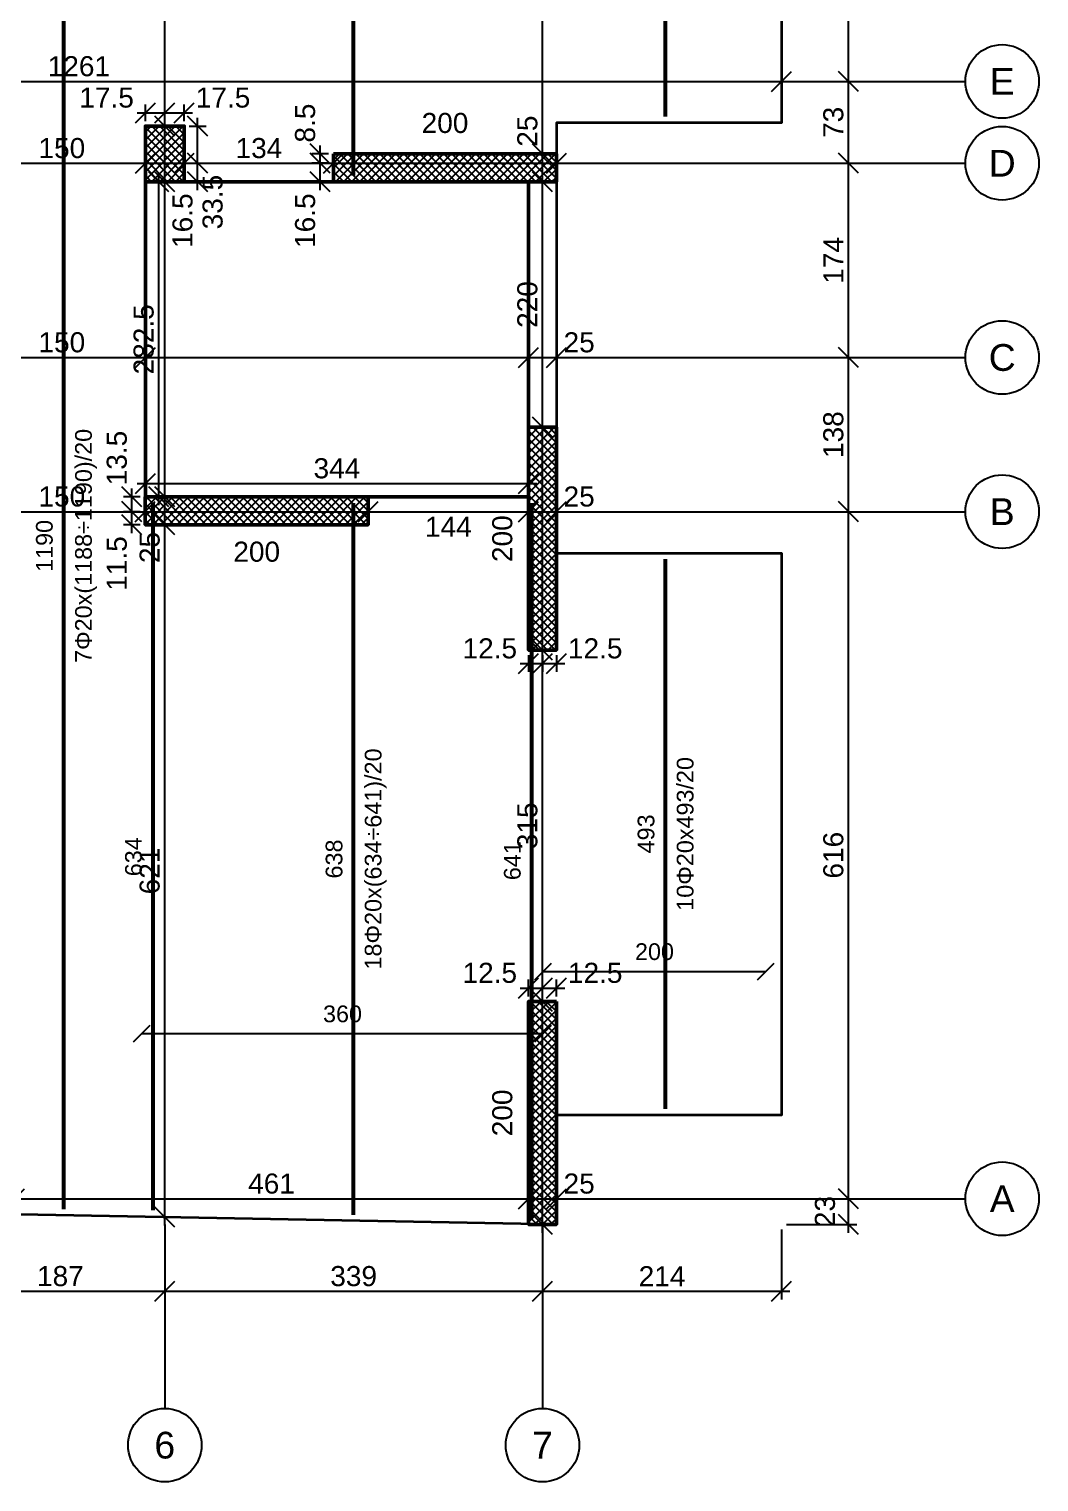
# Model space of a CAD drawing. Header units: millimetres. Extents: x -231 to 4719, y -2977 to 4533.
# Drawn here: x 3813 to 4719, y -254 to 1049 of the extents above; entities that cross this region are included whole.
import ezdxf
from ezdxf.enums import TextEntityAlignment as Align

# ---------------------------------------------------------------- set-up
doc = ezdxf.new("R2010")
doc.units = ezdxf.units.MM
for name, color, linetype, lineweight in [('COLUMN', 4, 'Continuous', 50), ('OPENING', 90, 'Continuous', 50), ('SLAB', 3, 'Continuous', 35), ('WALL', 1, 'Continuous', 50)]:
    doc.layers.add(name, color=color, linetype=linetype, lineweight=lineweight)
for name, color, linetype in [('FW_AXIS', 7, 'Continuous'), ('FW_COLUMN_HATCH', 8, 'Continuous'), ('FW_DIM', 7, 'Continuous'), ('FW_WALL_HATCH', 8, 'Continuous'), ('REB_BOT_MESH_Y', 5, 'Continuous'), ('REB_BOT_MESH_Y_RANGE', 5, 'Continuous'), ('REB_BOT_MESH_Y_TEXT', 5, 'Continuous')]:
    doc.layers.add(name, color=color, linetype=linetype)
doc.styles.add('REBAR_TXT', font='arial.ttf')
doc.styles.get("Standard").update_dxf_attribs({"font": 'arial.ttf'})
doc.dimstyles.new('FW_DIM', dxfattribs={"dimtxt": 18, "dimasz": 9, "dimexe": 7.5, "dimexo": 4.5, "dimgap": 4.5, "dimtad": 1, "dimdec": 0, "dimtxsty": 'Standard', "dimtsz": 9, "dimcen": 2.5, "dimdle": 7.5, "dimclrd": 256, "dimclre": 256, "dimclrt": 7, "dimazin": 3, "dimtfac": 1, "dimtmove": 2, "dimatfit": 3})
doc.dimstyles.new('REBAR M-200', dxfattribs={"dimtxt": 15, "dimasz": 15, "dimexe": 25, "dimexo": 12.5, "dimgap": 10, "dimtad": 1, "dimdec": 0, "dimtxsty": 'Standard', "dimblk": 'NONE', "dimcen": 50, "dimse1": 1, "dimse2": 1, "dimclrd": 6, "dimclre": 6, "dimclrt": 7, "dimazin": 3, "dimtfac": 1, "dimtmove": 2, "dimatfit": 3, "dimldrblk": 'NONE', "dimlwd": 53})
doc.dimstyles.new('REBAR RANGE', dxfattribs={"dimtxt": 15, "dimasz": 2.5, "dimexe": 0, "dimexo": 0, "dimgap": 10, "dimtad": 1, "dimdec": 0, "dimtxsty": 'Standard', "dimtsz": 7.5, "dimcen": 2.5, "dimse1": 1, "dimse2": 1, "dimclrd": 6, "dimclre": 6, "dimclrt": 7, "dimazin": 3, "dimtfac": 1, "dimtmove": 2, "dimatfit": 3, "dimlwd": 25})

# ---------------------------------------------------------------- blocks, each defined once
blk = doc.blocks.new('*D363')
at = {"color": 6, "lineweight": 53}
blk.add_line((3844, -9), (3844, 1180.5), dxfattribs=at)
at = {"layer": 'Defpoints'}
for p in [(3844, 1180.5), (3844, -9), (3844, -9)]:
    blk.add_point(p, dxfattribs=at)
at = {"layer": 'REB_BOT_MESH_Y', "color": 7, "insert": (3826.5, 585.8), "char_height": 15, "attachment_point": 5, "rotation": 90}
blk.add_mtext('1190', dxfattribs=at)
blk = doc.blocks.new('_NONE')
blk = doc.blocks.new('*D372')
at = {"color": 6, "lineweight": 53}
blk.add_line((4104, 918), (4104, 1562), dxfattribs=at)
at = {"layer": 'Defpoints'}
for p in [(4104, 1562), (4104, 918), (4104, 918)]:
    blk.add_point(p, dxfattribs=at)
at = {"layer": 'REB_BOT_MESH_Y', "color": 7, "insert": (4086.5, 1240), "char_height": 15, "attachment_point": 5, "rotation": 90}
blk.add_mtext('644', dxfattribs=at)
blk = doc.blocks.new('_OBLIQUE')
at = {"color": 0, "linetype": 'BYBLOCK'}
blk.add_line((-0.5, -0.5), (0.5, 0.5), dxfattribs=at)
blk = doc.blocks.new('*D373')
at = {"color": 6, "lineweight": 25}
blk.add_line((3914, 148.5), (4274, 148.5), dxfattribs=at)
at = {"layer": 'Defpoints'}
for p in [(3914, 148.5), (3914, 148.5), (4274, 148.5)]:
    blk.add_point(p, dxfattribs=at)
at = {"layer": 'REB_BOT_MESH_Y_RANGE', "color": 6, "xscale": 15, "yscale": 15}
for p in [(3914, 148.5), (4274, 148.5)]:
    blk.add_blockref('_OBLIQUE', p, dxfattribs=at)
at = {"layer": 'REB_BOT_MESH_Y_RANGE', "color": 7, "insert": (4094, 166), "char_height": 15, "attachment_point": 5}
blk.add_mtext('360', dxfattribs=at)
blk = doc.blocks.new('*D374')
at = {"color": 6, "lineweight": 53}
blk.add_line((4104, -14), (4104, 624), dxfattribs=at)
at = {"layer": 'Defpoints'}
for p in [(4104, 624), (4104, -14), (4104, -14)]:
    blk.add_point(p, dxfattribs=at)
at = {"layer": 'REB_BOT_MESH_Y', "color": 7, "insert": (4086.5, 305), "char_height": 15, "attachment_point": 5, "rotation": 90}
blk.add_mtext('638', dxfattribs=at)
blk = doc.blocks.new('*D375')
at = {"color": 6, "lineweight": 53}
blk.add_line((3924, -10), (3924, 624), dxfattribs=at)
at = {"layer": 'Defpoints'}
for p in [(3924, 624), (3924, -10), (3924, -10)]:
    blk.add_point(p, dxfattribs=at)
at = {"layer": 'REB_BOT_MESH_Y', "color": 7, "insert": (3906.5, 307), "char_height": 15, "attachment_point": 5, "rotation": 90}
blk.add_mtext('634', dxfattribs=at)
blk = doc.blocks.new('*D376')
at = {"color": 6, "lineweight": 53}
blk.add_line((4264, -17), (4264, 624), dxfattribs=at)
at = {"layer": 'Defpoints'}
for p in [(4264, 624), (4264, -17), (4264, -17)]:
    blk.add_point(p, dxfattribs=at)
at = {"layer": 'REB_BOT_MESH_Y', "color": 7, "insert": (4246.5, 303.5), "char_height": 15, "attachment_point": 5, "rotation": 90}
blk.add_mtext('641', dxfattribs=at)
blk = doc.blocks.new('*D384')
at = {"color": 6, "lineweight": 25}
blk.add_line((4274, 204.2), (4474, 204.2), dxfattribs=at)
at = {"layer": 'Defpoints'}
for p in [(4274, 204.2), (4274, 204.2), (4474, 204.2)]:
    blk.add_point(p, dxfattribs=at)
at = {"layer": 'REB_BOT_MESH_Y_RANGE', "color": 6, "xscale": 15, "yscale": 15}
for p in [(4274, 204.2), (4474, 204.2)]:
    blk.add_blockref('_OBLIQUE', p, dxfattribs=at)
at = {"layer": 'REB_BOT_MESH_Y_RANGE', "color": 7, "insert": (4374, 221.8), "char_height": 15, "attachment_point": 5}
blk.add_mtext('200', dxfattribs=at)
blk = doc.blocks.new('*D385')
at = {"color": 6, "lineweight": 53}
blk.add_line((4384, 81), (4384, 574), dxfattribs=at)
at = {"layer": 'Defpoints'}
for p in [(4384, 574), (4384, 81), (4384, 81)]:
    blk.add_point(p, dxfattribs=at)
at = {"layer": 'REB_BOT_MESH_Y', "color": 7, "insert": (4366.5, 327.5), "char_height": 15, "attachment_point": 5, "rotation": 90}
blk.add_mtext('493', dxfattribs=at)
blk = doc.blocks.new('*D387')
at = {"color": 6, "lineweight": 53}
blk.add_line((4384, 971), (4384, 1464), dxfattribs=at)
at = {"layer": 'Defpoints'}
for p in [(4384, 1464), (4384, 971), (4384, 971)]:
    blk.add_point(p, dxfattribs=at)
at = {"layer": 'REB_BOT_MESH_Y', "color": 7, "insert": (4366.5, 1217.5), "char_height": 15, "attachment_point": 5, "rotation": 90}
blk.add_mtext('493', dxfattribs=at)
blk = doc.blocks.new('*D418')
for p, q in [((4261, 181.8), (4261, 196.8)), ((4273.5, 181.8), (4273.5, 196.8)), ((4253.5, 189.3), (4281, 189.3))]:
    blk.add_line(p, q)
at = {"layer": 'Defpoints'}
for p in [(4261, 189.3), (4261, 177.3), (4273.5, 177.3)]:
    blk.add_point(p, dxfattribs=at)
at = {"layer": 'FW_DIM', "xscale": 18, "yscale": 18}
for p in [(4261, 189.3), (4273.5, 189.3)]:
    blk.add_blockref('_OBLIQUE', p, dxfattribs=at)
at = {"layer": 'FW_DIM', "color": 7, "insert": (4226.2, 202.8), "char_height": 18, "attachment_point": 5}
blk.add_mtext('12.5', dxfattribs=at)
blk = doc.blocks.new('*D419')
for p, q in [((4273.5, 181.8), (4273.5, 196.8)), ((4286, 181.8), (4286, 196.8)), ((4266, 189.3), (4293.5, 189.3))]:
    blk.add_line(p, q)
at = {"layer": 'Defpoints'}
for p in [(4273.5, 189.3), (4273.5, 177.3), (4286, 177.3)]:
    blk.add_point(p, dxfattribs=at)
at = {"layer": 'FW_DIM', "xscale": 18, "yscale": 18}
for p in [(4273.5, 189.3), (4286, 189.3)]:
    blk.add_blockref('_OBLIQUE', p, dxfattribs=at)
at = {"layer": 'FW_DIM', "color": 7, "insert": (4320.8, 202.8), "char_height": 18, "attachment_point": 5}
blk.add_mtext('12.5', dxfattribs=at)
blk = doc.blocks.new('*D420')
for p, q in [((4261, 487.8), (4261, 472.8)), ((4273.5, 487.8), (4273.5, 472.8)), ((4253.5, 480.3), (4281, 480.3))]:
    blk.add_line(p, q)
at = {"layer": 'Defpoints'}
for p in [(4261, 492.3), (4273.5, 492.3), (4261, 480.3)]:
    blk.add_point(p, dxfattribs=at)
at = {"layer": 'FW_DIM', "xscale": 18, "yscale": 18}
for p in [(4261, 480.3), (4273.5, 480.3)]:
    blk.add_blockref('_OBLIQUE', p, dxfattribs=at)
at = {"layer": 'FW_DIM', "color": 7, "insert": (4226.2, 493.8), "char_height": 18, "attachment_point": 5}
blk.add_mtext('12.5', dxfattribs=at)
blk = doc.blocks.new('*D421')
for p, q in [((4273.5, 487.8), (4273.5, 472.8)), ((4286, 487.8), (4286, 472.8)), ((4266, 480.3), (4293.5, 480.3))]:
    blk.add_line(p, q)
at = {"layer": 'Defpoints'}
for p in [(4273.5, 492.3), (4286, 492.3), (4273.5, 480.3)]:
    blk.add_point(p, dxfattribs=at)
at = {"layer": 'FW_DIM', "xscale": 18, "yscale": 18}
for p in [(4273.5, 480.3), (4286, 480.3)]:
    blk.add_blockref('_OBLIQUE', p, dxfattribs=at)
at = {"layer": 'FW_DIM', "color": 7, "insert": (4320.8, 493.8), "char_height": 18, "attachment_point": 5}
blk.add_mtext('12.5', dxfattribs=at)
blk = doc.blocks.new('*D422')
for p, q in [((3912.5, 616.5), (3897.5, 616.5)), ((3905, 597.3), (3905, 624)), ((3912.5, 604.8), (3897.5, 604.8))]:
    blk.add_line(p, q)
at = {"layer": 'Defpoints'}
for p in [(3917, 616.5), (3905, 604.8), (3917, 604.8)]:
    blk.add_point(p, dxfattribs=at)
at = {"layer": 'FW_DIM', "xscale": 18, "yscale": 18, "rotation": 90}
for p in [(3905, 616.5), (3905, 604.8)]:
    blk.add_blockref('_OBLIQUE', p, dxfattribs=at)
at = {"layer": 'FW_DIM', "color": 7, "insert": (3891.5, 570), "char_height": 18, "attachment_point": 5, "rotation": 90}
blk.add_mtext('11.5', dxfattribs=at)
blk = doc.blocks.new('*D423')
for p, q in [((3912.5, 629.8), (3897.5, 629.8)), ((3905, 609), (3905, 637.3)), ((3912.5, 616.5), (3897.5, 616.5))]:
    blk.add_line(p, q)
at = {"layer": 'Defpoints'}
for p in [(3917, 629.8), (3905, 616.5), (3917, 616.5)]:
    blk.add_point(p, dxfattribs=at)
at = {"layer": 'FW_DIM', "xscale": 18, "yscale": 18, "rotation": 90}
for p in [(3905, 629.8), (3905, 616.5)]:
    blk.add_blockref('_OBLIQUE', p, dxfattribs=at)
at = {"layer": 'FW_DIM', "color": 7, "insert": (3891.5, 664.6), "char_height": 18, "attachment_point": 5, "rotation": 90}
blk.add_mtext('13.5', dxfattribs=at)
blk = doc.blocks.new('*D424')
for p, q in [((4081.5, 929), (4066.5, 929)), ((4074, 904.8), (4074, 936.5)), ((4081.5, 912.3), (4066.5, 912.3))]:
    blk.add_line(p, q)
at = {"layer": 'Defpoints'}
for p in [(4086, 929), (4074, 912.3), (4086, 912.3)]:
    blk.add_point(p, dxfattribs=at)
at = {"layer": 'FW_DIM', "xscale": 18, "yscale": 18, "rotation": 90}
for p in [(4074, 929), (4074, 912.3)]:
    blk.add_blockref('_OBLIQUE', p, dxfattribs=at)
at = {"layer": 'FW_DIM', "color": 7, "insert": (4060.5, 877.5), "char_height": 18, "attachment_point": 5, "rotation": 90}
blk.add_mtext('16.5', dxfattribs=at)
blk = doc.blocks.new('*D425')
for p, q in [((4074, 921.5), (4074, 944.9)), ((4081.5, 937.4), (4066.5, 937.4)), ((4081.5, 929), (4066.5, 929))]:
    blk.add_line(p, q)
at = {"layer": 'Defpoints'}
for p in [(4074, 929), (4086, 937.4), (4086, 929)]:
    blk.add_point(p, dxfattribs=at)
at = {"layer": 'FW_DIM', "xscale": 18, "yscale": 18, "rotation": 90}
for p in [(4074, 937.4), (4074, 929)]:
    blk.add_blockref('_OBLIQUE', p, dxfattribs=at)
at = {"layer": 'FW_DIM', "color": 7, "insert": (4060.5, 965), "char_height": 18, "attachment_point": 5, "rotation": 90}
blk.add_mtext('8.5', dxfattribs=at)
blk = doc.blocks.new('*D432')
for p, q in [((3917.1, 966.8), (3917.1, 981.8)), ((3934.5, 966.8), (3934.5, 981.8)), ((3909.6, 974.3), (3942, 974.3))]:
    blk.add_line(p, q)
at = {"layer": 'Defpoints'}
for p in [(3917.1, 974.3), (3917.1, 962.3), (3934.5, 962.3)]:
    blk.add_point(p, dxfattribs=at)
at = {"layer": 'FW_DIM', "xscale": 18, "yscale": 18}
for p in [(3917.1, 974.3), (3934.5, 974.3)]:
    blk.add_blockref('_OBLIQUE', p, dxfattribs=at)
at = {"layer": 'FW_DIM', "color": 7, "insert": (3882.3, 987.8), "char_height": 18, "attachment_point": 5}
blk.add_mtext('17.5', dxfattribs=at)
blk = doc.blocks.new('*D433')
for p, q in [((3934.5, 966.8), (3934.5, 981.8)), ((3952, 966.8), (3952, 981.8)), ((3927, 974.3), (3959.5, 974.3))]:
    blk.add_line(p, q)
at = {"layer": 'Defpoints'}
for p in [(3934.5, 974.3), (3934.5, 962.3), (3952, 962.3)]:
    blk.add_point(p, dxfattribs=at)
at = {"layer": 'FW_DIM', "xscale": 18, "yscale": 18}
for p in [(3934.5, 974.3), (3952, 974.3)]:
    blk.add_blockref('_OBLIQUE', p, dxfattribs=at)
at = {"layer": 'FW_DIM', "color": 7, "insert": (3986.8, 987.8), "char_height": 18, "attachment_point": 5}
blk.add_mtext('17.5', dxfattribs=at)
blk = doc.blocks.new('*D434')
for p, q in [((3956.5, 929), (3971.5, 929)), ((3964, 904.8), (3964, 936.5)), ((3956.5, 912.3), (3971.5, 912.3))]:
    blk.add_line(p, q)
at = {"layer": 'Defpoints'}
for p in [(3952, 929), (3952, 912.3), (3964, 912.3)]:
    blk.add_point(p, dxfattribs=at)
at = {"layer": 'FW_DIM', "xscale": 18, "yscale": 18, "rotation": 90}
for p in [(3964, 929), (3964, 912.3)]:
    blk.add_blockref('_OBLIQUE', p, dxfattribs=at)
at = {"layer": 'FW_DIM', "color": 7, "insert": (3950.5, 877.5), "char_height": 18, "attachment_point": 5, "rotation": 90}
blk.add_mtext('16.5', dxfattribs=at)
blk = doc.blocks.new('*D435')
for p, q in [((3964, 921.5), (3964, 969.8)), ((3956.5, 962.3), (3971.5, 962.3)), ((3956.5, 929), (3971.5, 929))]:
    blk.add_line(p, q)
at = {"layer": 'Defpoints'}
for p in [(3952, 962.3), (3952, 929), (3964, 929)]:
    blk.add_point(p, dxfattribs=at)
at = {"layer": 'FW_DIM', "xscale": 18, "yscale": 18, "rotation": 90}
for p in [(3964, 962.3), (3964, 929)]:
    blk.add_blockref('_OBLIQUE', p, dxfattribs=at)
at = {"layer": 'FW_DIM', "color": 7, "insert": (3977.5, 894.2), "char_height": 18, "attachment_point": 5, "rotation": 90}
blk.add_mtext('33.5', dxfattribs=at)
blk = doc.blocks.new('*D440')
for p, q in [((3909.6, 641.8), (4268.5, 641.8)), ((3917.1, 634.3), (3917.1, 649.3)), ((4261, 634.3), (4261, 649.3))]:
    blk.add_line(p, q)
at = {"layer": 'Defpoints'}
for p in [(3917.1, 641.8), (3917.1, 629.8), (4261, 629.8)]:
    blk.add_point(p, dxfattribs=at)
at = {"layer": 'FW_DIM', "xscale": 18, "yscale": 18}
for p in [(3917.1, 641.8), (4261, 641.8)]:
    blk.add_blockref('_OBLIQUE', p, dxfattribs=at)
at = {"layer": 'FW_DIM', "color": 7, "insert": (4089, 655.3), "char_height": 18, "attachment_point": 5}
blk.add_mtext('344', dxfattribs=at)
blk = doc.blocks.new('*D441')
for p, q in [((3921.6, 912.3), (3936.6, 912.3)), ((3929.1, 622.3), (3929.1, 919.8)), ((3921.6, 629.8), (3936.6, 629.8))]:
    blk.add_line(p, q)
at = {"layer": 'Defpoints'}
for p in [(3917.1, 912.3), (3917.1, 629.8), (3929.1, 629.8)]:
    blk.add_point(p, dxfattribs=at)
at = {"layer": 'FW_DIM', "xscale": 18, "yscale": 18, "rotation": 90}
for p in [(3929.1, 912.3), (3929.1, 629.8)]:
    blk.add_blockref('_OBLIQUE', p, dxfattribs=at)
at = {"layer": 'FW_DIM', "color": 7, "insert": (3915.6, 771.1), "char_height": 18, "attachment_point": 5, "rotation": 90}
blk.add_mtext('282.5', dxfattribs=at)
blk = doc.blocks.new('*D445')
for p, q in [((3792.1, 0.3), (4268.5, 0.3)), ((3799.6, 4.8), (3799.6, 7.8)), ((4261, 4.8), (4261, 7.8))]:
    blk.add_line(p, q)
at = {"layer": 'Defpoints'}
for p in [(3799.6, 0.3), (3799.6, 0.3), (4261, 0.3)]:
    blk.add_point(p, dxfattribs=at)
at = {"layer": 'FW_DIM', "xscale": 18, "yscale": 18}
for p in [(3799.6, 0.3), (4261, 0.3)]:
    blk.add_blockref('_OBLIQUE', p, dxfattribs=at)
at = {"layer": 'FW_DIM', "color": 7, "insert": (4030.3, 13.8), "char_height": 18, "attachment_point": 5}
blk.add_mtext('461', dxfattribs=at)
blk = doc.blocks.new('*D446')
for p, q in [((4253.5, 0.3), (4293.5, 0.3)), ((4261, 4.8), (4261, 7.8)), ((4286, 4.8), (4286, 7.8))]:
    blk.add_line(p, q)
at = {"layer": 'Defpoints'}
for p in [(4261, 0.3), (4261, 0.3), (4286, 0.3)]:
    blk.add_point(p, dxfattribs=at)
at = {"layer": 'FW_DIM', "xscale": 18, "yscale": 18}
for p in [(4261, 0.3), (4286, 0.3)]:
    blk.add_blockref('_OBLIQUE', p, dxfattribs=at)
at = {"layer": 'FW_DIM', "color": 7, "insert": (4306.4, 13.8), "char_height": 18, "attachment_point": 5}
blk.add_mtext('25', dxfattribs=at)
blk = doc.blocks.new('*D451')
for p, q in [((3759.7, 616.5), (3924.5, 616.5)), ((3767.2, 621), (3767.2, 624)), ((3917, 621), (3917, 624))]:
    blk.add_line(p, q)
at = {"layer": 'Defpoints'}
for p in [(3767.2, 616.5), (3767.2, 616.5), (3917, 616.5)]:
    blk.add_point(p, dxfattribs=at)
at = {"layer": 'FW_DIM', "xscale": 18, "yscale": 18}
for p in [(3767.2, 616.5), (3917, 616.5)]:
    blk.add_blockref('_OBLIQUE', p, dxfattribs=at)
at = {"layer": 'FW_DIM', "color": 7, "insert": (3842.1, 630), "char_height": 18, "attachment_point": 5}
blk.add_mtext('150', dxfattribs=at)
blk = doc.blocks.new('*D452')
for p, q in [((3909.5, 616.5), (4124.5, 616.5)), ((3917, 621), (3917, 624)), ((4117, 621), (4117, 624))]:
    blk.add_line(p, q)
at = {"layer": 'Defpoints'}
for p in [(3917, 616.5), (3917, 616.5), (4117, 616.5)]:
    blk.add_point(p, dxfattribs=at)
at = {"layer": 'FW_DIM', "xscale": 18, "yscale": 18}
for p in [(3917, 616.5), (4117, 616.5)]:
    blk.add_blockref('_OBLIQUE', p, dxfattribs=at)
at = {"layer": 'FW_DIM', "color": 7, "insert": (4017, 580.5), "char_height": 18, "attachment_point": 5}
blk.add_mtext('200', dxfattribs=at)
blk = doc.blocks.new('*D453')
for p, q in [((4109.5, 616.5), (4268.5, 616.5)), ((4117, 621), (4117, 624)), ((4261, 621), (4261, 624))]:
    blk.add_line(p, q)
at = {"layer": 'Defpoints'}
for p in [(4117, 616.5), (4117, 616.5), (4261, 616.5)]:
    blk.add_point(p, dxfattribs=at)
at = {"layer": 'FW_DIM', "xscale": 18, "yscale": 18}
for p in [(4117, 616.5), (4261, 616.5)]:
    blk.add_blockref('_OBLIQUE', p, dxfattribs=at)
at = {"layer": 'FW_DIM', "color": 7, "insert": (4189, 603), "char_height": 18, "attachment_point": 5}
blk.add_mtext('144', dxfattribs=at)
blk = doc.blocks.new('*D454')
for p, q in [((4253.5, 616.5), (4293.5, 616.5)), ((4261, 621), (4261, 624)), ((4286, 621), (4286, 624))]:
    blk.add_line(p, q)
at = {"layer": 'Defpoints'}
for p in [(4261, 616.5), (4261, 616.5), (4286, 616.5)]:
    blk.add_point(p, dxfattribs=at)
at = {"layer": 'FW_DIM', "xscale": 18, "yscale": 18}
for p in [(4261, 616.5), (4286, 616.5)]:
    blk.add_blockref('_OBLIQUE', p, dxfattribs=at)
at = {"layer": 'FW_DIM', "color": 7, "insert": (4306.4, 630), "char_height": 18, "attachment_point": 5}
blk.add_mtext('25', dxfattribs=at)
blk = doc.blocks.new('*D457')
for p, q in [((3767.1, 759.3), (3767.1, 762.3)), ((3917.1, 759.3), (3917.1, 762.3)), ((3759.6, 754.8), (3924.6, 754.8))]:
    blk.add_line(p, q)
at = {"layer": 'Defpoints'}
for p in [(3767.1, 754.8), (3767.1, 754.8), (3917.1, 754.8)]:
    blk.add_point(p, dxfattribs=at)
at = {"layer": 'FW_DIM', "xscale": 18, "yscale": 18}
for p in [(3767.1, 754.8), (3917.1, 754.8)]:
    blk.add_blockref('_OBLIQUE', p, dxfattribs=at)
at = {"layer": 'FW_DIM', "color": 7, "insert": (3842.1, 768.3), "char_height": 18, "attachment_point": 5}
blk.add_mtext('150', dxfattribs=at)
blk = doc.blocks.new('*D458')
for p, q in [((4261, 759.3), (4261, 762.3)), ((4286, 759.3), (4286, 762.3)), ((4253.5, 754.8), (4293.5, 754.8))]:
    blk.add_line(p, q)
at = {"layer": 'Defpoints'}
for p in [(4261, 754.8), (4261, 754.8), (4286, 754.8)]:
    blk.add_point(p, dxfattribs=at)
at = {"layer": 'FW_DIM', "xscale": 18, "yscale": 18}
for p in [(4261, 754.8), (4286, 754.8)]:
    blk.add_blockref('_OBLIQUE', p, dxfattribs=at)
at = {"layer": 'FW_DIM', "color": 7, "insert": (4306.4, 768.3), "char_height": 18, "attachment_point": 5}
blk.add_mtext('25', dxfattribs=at)
blk = doc.blocks.new('*D461')
for p, q in [((3759.6, 929), (3924.6, 929)), ((3767.1, 933.5), (3767.1, 936.5)), ((3917.1, 933.5), (3917.1, 936.5))]:
    blk.add_line(p, q)
at = {"layer": 'Defpoints'}
for p in [(3767.1, 929), (3767.1, 929), (3917.1, 929)]:
    blk.add_point(p, dxfattribs=at)
at = {"layer": 'FW_DIM', "xscale": 18, "yscale": 18}
for p in [(3767.1, 929), (3917.1, 929)]:
    blk.add_blockref('_OBLIQUE', p, dxfattribs=at)
at = {"layer": 'FW_DIM', "color": 7, "insert": (3842.1, 942.5), "char_height": 18, "attachment_point": 5}
blk.add_mtext('150', dxfattribs=at)
blk = doc.blocks.new('*D462')
for p, q in [((3909.6, 929), (3959.5, 929)), ((3917.1, 933.5), (3917.1, 936.5)), ((3952, 933.5), (3952, 936.5))]:
    blk.add_line(p, q)
at = {"layer": 'Defpoints'}
for p in [(3917.1, 929), (3917.1, 929), (3952, 929)]:
    blk.add_point(p, dxfattribs=at)
at = {"layer": 'FW_DIM', "xscale": 18, "yscale": 18}
for p in [(3917.1, 929), (3952, 929)]:
    blk.add_blockref('_OBLIQUE', p, dxfattribs=at)
blk = doc.blocks.new('*D463')
for p, q in [((3944.5, 929), (4093.5, 929)), ((3952, 933.5), (3952, 936.5)), ((4086, 933.5), (4086, 936.5))]:
    blk.add_line(p, q)
at = {"layer": 'Defpoints'}
for p in [(3952, 929), (3952, 929), (4086, 929)]:
    blk.add_point(p, dxfattribs=at)
at = {"layer": 'FW_DIM', "xscale": 18, "yscale": 18}
for p in [(3952, 929), (4086, 929)]:
    blk.add_blockref('_OBLIQUE', p, dxfattribs=at)
at = {"layer": 'FW_DIM', "color": 7, "insert": (4019, 942.5), "char_height": 18, "attachment_point": 5}
blk.add_mtext('134', dxfattribs=at)
blk = doc.blocks.new('*D464')
for p, q in [((4078.5, 929), (4293.5, 929)), ((4086, 933.5), (4086, 936.5)), ((4286, 933.5), (4286, 936.5))]:
    blk.add_line(p, q)
at = {"layer": 'Defpoints'}
for p in [(4086, 929), (4086, 929), (4286, 929)]:
    blk.add_point(p, dxfattribs=at)
at = {"layer": 'FW_DIM', "xscale": 18, "yscale": 18}
for p in [(4086, 929), (4286, 929)]:
    blk.add_blockref('_OBLIQUE', p, dxfattribs=at)
at = {"layer": 'FW_DIM', "color": 7, "insert": (4186, 965), "char_height": 18, "attachment_point": 5}
blk.add_mtext('200', dxfattribs=at)
blk = doc.blocks.new('*D466')
for p, q in [((3226.8, 1006.9), (3226.8, 1009.9)), ((4488, 1006.9), (4488, 1009.9)), ((3219.3, 1002.4), (4495.5, 1002.4))]:
    blk.add_line(p, q)
at = {"layer": 'Defpoints'}
for p in [(3226.8, 1002.4), (3226.8, 1002.4), (4488, 1002.4)]:
    blk.add_point(p, dxfattribs=at)
at = {"layer": 'FW_DIM', "xscale": 18, "yscale": 18}
for p in [(3226.8, 1002.4), (4488, 1002.4)]:
    blk.add_blockref('_OBLIQUE', p, dxfattribs=at)
at = {"layer": 'FW_DIM', "color": 7, "insert": (3857.4, 1015.9), "char_height": 18, "attachment_point": 5}
blk.add_mtext('1261', dxfattribs=at)
blk = doc.blocks.new('*D501')
for p, q in [((3930, 604.8), (3927, 604.8)), ((3934.5, -23.7), (3934.5, 612.3)), ((3930, -16.2), (3927, -16.2))]:
    blk.add_line(p, q)
at = {"layer": 'Defpoints'}
for p in [(3934.5, 604.8), (3934.5, -16.2), (3934.5, -16.2)]:
    blk.add_point(p, dxfattribs=at)
at = {"layer": 'FW_DIM', "xscale": 18, "yscale": 18, "rotation": 90}
for p in [(3934.5, 604.8), (3934.5, -16.2)]:
    blk.add_blockref('_OBLIQUE', p, dxfattribs=at)
at = {"layer": 'FW_DIM', "color": 7, "insert": (3921, 294.3), "char_height": 18, "attachment_point": 5, "rotation": 90}
blk.add_mtext('621', dxfattribs=at)
blk = doc.blocks.new('*D502')
for p, q in [((3930, 629.8), (3927, 629.8)), ((3934.5, 597.3), (3934.5, 637.3)), ((3930, 604.8), (3927, 604.8))]:
    blk.add_line(p, q)
at = {"layer": 'Defpoints'}
for p in [(3934.5, 629.8), (3934.5, 604.8), (3934.5, 604.8)]:
    blk.add_point(p, dxfattribs=at)
at = {"layer": 'FW_DIM', "xscale": 18, "yscale": 18, "rotation": 90}
for p in [(3934.5, 629.8), (3934.5, 604.8)]:
    blk.add_blockref('_OBLIQUE', p, dxfattribs=at)
at = {"layer": 'FW_DIM', "color": 7, "insert": (3921, 584.4), "char_height": 18, "attachment_point": 5, "rotation": 90}
blk.add_mtext('25', dxfattribs=at)
blk = doc.blocks.new('*D503')
for p, q in [((3934.5, 904.8), (3934.5, 969.8)), ((3930, 962.3), (3927, 962.3)), ((3930, 912.3), (3927, 912.3))]:
    blk.add_line(p, q)
at = {"layer": 'Defpoints'}
for p in [(3934.5, 962.3), (3934.5, 912.3), (3934.5, 912.3)]:
    blk.add_point(p, dxfattribs=at)
at = {"layer": 'FW_DIM', "xscale": 18, "yscale": 18, "rotation": 90}
for p in [(3934.5, 962.3), (3934.5, 912.3)]:
    blk.add_blockref('_OBLIQUE', p, dxfattribs=at)
blk = doc.blocks.new('*D504')
for p, q in [((3930, 1542.3), (3927, 1542.3)), ((3934.5, 954.8), (3934.5, 1549.8)), ((3930, 962.3), (3927, 962.3))]:
    blk.add_line(p, q)
at = {"layer": 'Defpoints'}
for p in [(3934.5, 1542.3), (3934.5, 962.3), (3934.5, 962.3)]:
    blk.add_point(p, dxfattribs=at)
at = {"layer": 'FW_DIM', "xscale": 18, "yscale": 18, "rotation": 90}
for p in [(3934.5, 1542.3), (3934.5, 962.3)]:
    blk.add_blockref('_OBLIQUE', p, dxfattribs=at)
at = {"layer": 'FW_DIM', "color": 7, "insert": (3921, 1252.3), "char_height": 18, "attachment_point": 5, "rotation": 90}
blk.add_mtext('580', dxfattribs=at)
blk = doc.blocks.new('*D506')
for p, q in [((4273.5, -30.2), (4273.5, 184.8)), ((4269, 177.3), (4266, 177.3)), ((4269, -22.7), (4266, -22.7))]:
    blk.add_line(p, q)
at = {"layer": 'Defpoints'}
for p in [(4273.5, 177.3), (4273.5, -22.7), (4273.5, -22.7)]:
    blk.add_point(p, dxfattribs=at)
at = {"layer": 'FW_DIM', "xscale": 18, "yscale": 18, "rotation": 90}
for p in [(4273.5, 177.3), (4273.5, -22.7)]:
    blk.add_blockref('_OBLIQUE', p, dxfattribs=at)
at = {"layer": 'FW_DIM', "color": 7, "insert": (4237.5, 77.3), "char_height": 18, "attachment_point": 5, "rotation": 90}
blk.add_mtext('200', dxfattribs=at)
blk = doc.blocks.new('*D507')
for p, q in [((4273.5, 169.8), (4273.5, 499.8)), ((4269, 492.3), (4266, 492.3)), ((4269, 177.3), (4266, 177.3))]:
    blk.add_line(p, q)
at = {"layer": 'Defpoints'}
for p in [(4273.5, 492.3), (4273.5, 177.3), (4273.5, 177.3)]:
    blk.add_point(p, dxfattribs=at)
at = {"layer": 'FW_DIM', "xscale": 18, "yscale": 18, "rotation": 90}
for p in [(4273.5, 492.3), (4273.5, 177.3)]:
    blk.add_blockref('_OBLIQUE', p, dxfattribs=at)
at = {"layer": 'FW_DIM', "color": 7, "insert": (4260, 334.8), "char_height": 18, "attachment_point": 5, "rotation": 90}
blk.add_mtext('315', dxfattribs=at)
blk = doc.blocks.new('*D508')
for p, q in [((4269, 692.3), (4266, 692.3)), ((4273.5, 484.8), (4273.5, 699.8)), ((4269, 492.3), (4266, 492.3))]:
    blk.add_line(p, q)
at = {"layer": 'Defpoints'}
for p in [(4273.5, 692.3), (4273.5, 492.3), (4273.5, 492.3)]:
    blk.add_point(p, dxfattribs=at)
at = {"layer": 'FW_DIM', "xscale": 18, "yscale": 18, "rotation": 90}
for p in [(4273.5, 692.3), (4273.5, 492.3)]:
    blk.add_blockref('_OBLIQUE', p, dxfattribs=at)
at = {"layer": 'FW_DIM', "color": 7, "insert": (4237.5, 592.3), "char_height": 18, "attachment_point": 5, "rotation": 90}
blk.add_mtext('200', dxfattribs=at)
blk = doc.blocks.new('*D509')
for p, q in [((4269, 912.3), (4266, 912.3)), ((4273.5, 684.8), (4273.5, 919.8)), ((4269, 692.3), (4266, 692.3))]:
    blk.add_line(p, q)
at = {"layer": 'Defpoints'}
for p in [(4273.5, 912.3), (4273.5, 692.3), (4273.5, 692.3)]:
    blk.add_point(p, dxfattribs=at)
at = {"layer": 'FW_DIM', "xscale": 18, "yscale": 18, "rotation": 90}
for p in [(4273.5, 912.3), (4273.5, 692.3)]:
    blk.add_blockref('_OBLIQUE', p, dxfattribs=at)
at = {"layer": 'FW_DIM', "color": 7, "insert": (4260, 802.3), "char_height": 18, "attachment_point": 5, "rotation": 90}
blk.add_mtext('220', dxfattribs=at)
blk = doc.blocks.new('*D510')
for p, q in [((4273.5, 904.8), (4273.5, 944.9)), ((4269, 937.4), (4266, 937.4)), ((4269, 912.3), (4266, 912.3))]:
    blk.add_line(p, q)
at = {"layer": 'Defpoints'}
for p in [(4273.5, 937.4), (4273.5, 912.3), (4273.5, 912.3)]:
    blk.add_point(p, dxfattribs=at)
at = {"layer": 'FW_DIM', "xscale": 18, "yscale": 18, "rotation": 90}
for p in [(4273.5, 937.4), (4273.5, 912.3)]:
    blk.add_blockref('_OBLIQUE', p, dxfattribs=at)
at = {"layer": 'FW_DIM', "color": 7, "insert": (4260, 957.8), "char_height": 18, "attachment_point": 5, "rotation": 90}
blk.add_mtext('25', dxfattribs=at)
blk = doc.blocks.new('*D511')
for p, q in [((4273.5, 929.9), (4273.5, 1374.8)), ((4269, 1367.3), (4266, 1367.3)), ((4269, 937.4), (4266, 937.4))]:
    blk.add_line(p, q)
at = {"layer": 'Defpoints'}
for p in [(4273.5, 1367.3), (4273.5, 937.4), (4273.5, 937.4)]:
    blk.add_point(p, dxfattribs=at)
at = {"layer": 'FW_DIM', "xscale": 18, "yscale": 18, "rotation": 90}
for p in [(4273.5, 1367.3), (4273.5, 937.4)]:
    blk.add_blockref('_OBLIQUE', p, dxfattribs=at)
at = {"layer": 'FW_DIM', "color": 7, "insert": (4260, 1152.3), "char_height": 18, "attachment_point": 5, "rotation": 90}
blk.add_mtext('430', dxfattribs=at)
blk = doc.blocks.new('*D526')
for p, q in [((3747.1, -27.2), (3747.1, -90.2)), ((3934.5, -27.2), (3934.5, -90.2)), ((3739.6, -82.7), (3942, -82.7))]:
    blk.add_line(p, q)
at = {"layer": 'Defpoints'}
for p in [(3747.1, -22.7), (3934.5, -22.7), (3747.1, -82.7)]:
    blk.add_point(p, dxfattribs=at)
at = {"layer": 'FW_DIM', "xscale": 18, "yscale": 18}
for p in [(3747.1, -82.7), (3934.5, -82.7)]:
    blk.add_blockref('_OBLIQUE', p, dxfattribs=at)
at = {"layer": 'FW_DIM', "color": 7, "insert": (3840.8, -69.2), "char_height": 18, "attachment_point": 5}
blk.add_mtext('187', dxfattribs=at)
blk = doc.blocks.new('*D527')
for p, q in [((3934.5, -27.2), (3934.5, -90.2)), ((4273.5, -27.2), (4273.5, -90.2)), ((3927, -82.7), (4281, -82.7))]:
    blk.add_line(p, q)
at = {"layer": 'Defpoints'}
for p in [(3934.5, -22.7), (4273.5, -22.7), (3934.5, -82.7)]:
    blk.add_point(p, dxfattribs=at)
at = {"layer": 'FW_DIM', "xscale": 18, "yscale": 18}
for p in [(3934.5, -82.7), (4273.5, -82.7)]:
    blk.add_blockref('_OBLIQUE', p, dxfattribs=at)
at = {"layer": 'FW_DIM', "color": 7, "insert": (4104, -69.2), "char_height": 18, "attachment_point": 5}
blk.add_mtext('339', dxfattribs=at)
blk = doc.blocks.new('*D528')
for p, q in [((4273.5, -27.2), (4273.5, -90.2)), ((4488, -27.2), (4488, -90.2)), ((4266, -82.7), (4495.5, -82.7))]:
    blk.add_line(p, q)
at = {"layer": 'Defpoints'}
for p in [(4273.5, -22.7), (4488, -22.7), (4273.5, -82.7)]:
    blk.add_point(p, dxfattribs=at)
at = {"layer": 'FW_DIM', "xscale": 18, "yscale": 18}
for p in [(4273.5, -82.7), (4488, -82.7)]:
    blk.add_blockref('_OBLIQUE', p, dxfattribs=at)
at = {"layer": 'FW_DIM', "color": 7, "insert": (4380.8, -69.2), "char_height": 18, "attachment_point": 5}
blk.add_mtext('214', dxfattribs=at)
blk = doc.blocks.new('*D538')
for p, q in [((4492.6, 0.3), (4555.6, 0.3)), ((4548.1, -30.2), (4548.1, 7.8)), ((4492.6, -22.7), (4555.6, -22.7))]:
    blk.add_line(p, q)
at = {"layer": 'Defpoints'}
for p in [(4488.1, 0.3), (4488.1, -22.7), (4548.1, -22.7)]:
    blk.add_point(p, dxfattribs=at)
at = {"layer": 'FW_DIM', "xscale": 18, "yscale": 18, "rotation": 90}
for p in [(4548.1, 0.3), (4548.1, -22.7)]:
    blk.add_blockref('_OBLIQUE', p, dxfattribs=at)
at = {"layer": 'FW_DIM', "color": 7, "insert": (4527.1, -11.2), "char_height": 18, "attachment_point": 5, "rotation": 90}
blk.add_mtext('23', dxfattribs=at)
blk = doc.blocks.new('*D539')
for p, q in [((4492.6, 616.5), (4555.6, 616.5)), ((4548.1, -7.2), (4548.1, 624)), ((4492.6, 0.3), (4555.6, 0.3))]:
    blk.add_line(p, q)
at = {"layer": 'Defpoints'}
for p in [(4488.1, 616.5), (4488.1, 0.3), (4548.1, 0.3)]:
    blk.add_point(p, dxfattribs=at)
at = {"layer": 'FW_DIM', "xscale": 18, "yscale": 18, "rotation": 90}
for p in [(4548.1, 616.5), (4548.1, 0.3)]:
    blk.add_blockref('_OBLIQUE', p, dxfattribs=at)
at = {"layer": 'FW_DIM', "color": 7, "insert": (4534.6, 308.4), "char_height": 18, "attachment_point": 5, "rotation": 90}
blk.add_mtext('616', dxfattribs=at)
blk = doc.blocks.new('*D540')
for p, q in [((4548.1, 609), (4548.1, 762.3)), ((4492.6, 754.8), (4555.6, 754.8)), ((4492.6, 616.5), (4555.6, 616.5))]:
    blk.add_line(p, q)
at = {"layer": 'Defpoints'}
for p in [(4488.1, 754.8), (4488.1, 616.5), (4548.1, 616.5)]:
    blk.add_point(p, dxfattribs=at)
at = {"layer": 'FW_DIM', "xscale": 18, "yscale": 18, "rotation": 90}
for p in [(4548.1, 754.8), (4548.1, 616.5)]:
    blk.add_blockref('_OBLIQUE', p, dxfattribs=at)
at = {"layer": 'FW_DIM', "color": 7, "insert": (4534.6, 685.6), "char_height": 18, "attachment_point": 5, "rotation": 90}
blk.add_mtext('138', dxfattribs=at)
blk = doc.blocks.new('*D541')
for p, q in [((4492.6, 929), (4555.6, 929)), ((4548.1, 747.3), (4548.1, 936.5)), ((4492.6, 754.8), (4555.6, 754.8))]:
    blk.add_line(p, q)
at = {"layer": 'Defpoints'}
for p in [(4488.1, 929), (4488.1, 754.8), (4548.1, 754.8)]:
    blk.add_point(p, dxfattribs=at)
at = {"layer": 'FW_DIM', "xscale": 18, "yscale": 18, "rotation": 90}
for p in [(4548.1, 929), (4548.1, 754.8)]:
    blk.add_blockref('_OBLIQUE', p, dxfattribs=at)
at = {"layer": 'FW_DIM', "color": 7, "insert": (4534.6, 841.9), "char_height": 18, "attachment_point": 5, "rotation": 90}
blk.add_mtext('174', dxfattribs=at)
blk = doc.blocks.new('*D542')
for p, q in [((4548.1, 921.5), (4548.1, 1009.9)), ((4492.6, 1002.4), (4555.6, 1002.4)), ((4492.6, 929), (4555.6, 929))]:
    blk.add_line(p, q)
at = {"layer": 'Defpoints'}
for p in [(4488.1, 1002.4), (4488.1, 929), (4548.1, 929)]:
    blk.add_point(p, dxfattribs=at)
at = {"layer": 'FW_DIM', "xscale": 18, "yscale": 18, "rotation": 90}
for p in [(4548.1, 1002.4), (4548.1, 929)]:
    blk.add_blockref('_OBLIQUE', p, dxfattribs=at)
at = {"layer": 'FW_DIM', "color": 7, "insert": (4534.6, 965.7), "char_height": 18, "attachment_point": 5, "rotation": 90}
blk.add_mtext('73', dxfattribs=at)
blk = doc.blocks.new('*D543')
for p, q in [((4548.1, 994.9), (4548.1, 1242.3)), ((4492.6, 1234.8), (4555.6, 1234.8)), ((4492.6, 1002.4), (4555.6, 1002.4))]:
    blk.add_line(p, q)
at = {"layer": 'Defpoints'}
for p in [(4488.1, 1234.8), (4488.1, 1002.4), (4548.1, 1002.4)]:
    blk.add_point(p, dxfattribs=at)
at = {"layer": 'FW_DIM', "xscale": 18, "yscale": 18, "rotation": 90}
for p in [(4548.1, 1234.8), (4548.1, 1002.4)]:
    blk.add_blockref('_OBLIQUE', p, dxfattribs=at)
at = {"layer": 'FW_DIM', "color": 7, "insert": (4534.6, 1118.6), "char_height": 18, "attachment_point": 5, "rotation": 90}
blk.add_mtext('232', dxfattribs=at)

msp = doc.modelspace()

# ---------------------------------------------------------------- hatches: boundary and pattern name
at = {"layer": 'FW_COLUMN_HATCH'}
h = msp.add_hatch(dxfattribs=at)
h.set_pattern_fill('ANSI37', scale=1.6)
h.paths.add_polyline_path([(3952, 912.3), (3917.1, 912.3), (3917.1, 962.3), (3952, 962.3), (3952, 912.3)])
at = {"layer": 'FW_WALL_HATCH'}
h = msp.add_hatch(dxfattribs=at)
h.set_pattern_fill('ANSI37', scale=1.6)
h.paths.add_polyline_path([(4086, 937.4), (4286, 937.4), (4286, 912.3), (4086, 912.3), (4086, 937.4)])
h = msp.add_hatch(dxfattribs=at)
h.set_pattern_fill('ANSI37', scale=1.6)
h.paths.add_polyline_path([(4286, 692.3), (4286, 492.3), (4261, 492.3), (4261, 692.3), (4286, 692.3)])
h = msp.add_hatch(dxfattribs=at)
h.set_pattern_fill('ANSI37', scale=1.6)
h.paths.add_polyline_path([(3917, 604.8), (3917, 629.8), (4117, 629.8), (4117, 604.8), (3917, 604.8)])
h = msp.add_hatch(dxfattribs=at)
h.set_pattern_fill('ANSI37', scale=1.6)
h.paths.add_polyline_path([(4286, 177.3), (4286, -22.7), (4261, -22.7), (4261, 177.3), (4286, 177.3)])

# ---------------------------------------------------------------- linework, layer by layer
at = {"layer": 'COLUMN'}
msp.add_lwpolyline([(3952, 912.3), (3917.1, 912.3), (3917.1, 962.3), (3952, 962.3)], close=True, dxfattribs=at)
at = {"layer": 'FW_AXIS', "color": 8}
for p, q in [((3934.5, -22.7), (3934.5, 1567.3)), ((4273.5, -22.7), (4273.5, 1567.3)), ((2919, 1002.4), (4488.1, 1002.4)), ((2919, 929), (4488.1, 929)), ((2919, 754.8), (4488.1, 754.8)), ((2919, 616.5), (4488.1, 616.5)), ((2919, 0.3), (4488.1, 0.3))]:
    msp.add_line(p, q, dxfattribs=at)
at = {"layer": 'FW_AXIS', "linetype": 'CONTINUOUS'}
for p, q in [((4488.1, 1002.4), (4653.1, 1002.4)), ((4488.1, 929), (4653.1, 929)), ((4488.1, 754.8), (4653.1, 754.8)), ((4488.1, 616.5), (4653.1, 616.5)), ((4488.1, 0.3), (4653.1, 0.3)), ((3934.5, -22.7), (3934.5, -187.7)), ((4273.5, -22.7), (4273.5, -187.7))]:
    msp.add_line(p, q, dxfattribs=at)
at = {"layer": 'FW_AXIS'}
for centre in [(4686.1, 1002.4), (4686.1, 929), (4686.1, 754.8), (4686.1, 616.5), (4686.1, 0.3), (3934.5, -220.7), (4273.5, -220.7)]:
    msp.add_circle(centre, 33, dxfattribs=at)
at = {"layer": 'OPENING'}
msp.add_lwpolyline([(3917.1, 912.3), (4261, 912.3), (4261, 629.8), (3917.1, 629.8)], close=True, dxfattribs=at)
at = {"layer": 'SLAB'}
msp.add_lwpolyline([(3386, 1567.3), (4286, 1567.2), (4286, 1469.3), (4488, 1469.3), (4488, 965.3), (4286, 965.3), (4286, 579.3), (4488.1, 579.3), (4488.1, 75.3), (4286, 75.3), (4286, -22.7), (3066, 0), (3066, 97.9), (2919, 97.9), (2919, 864.3), (3121.2, 864.3), (3121.2, 903), (3274, 1159.9), (3184, 1159.9), (3184, 1469.2), (3386, 1469.2), (3386, 1567.3)], dxfattribs=at)
at = {"layer": 'WALL'}
for points in [[(4086, 937.4), (4286, 937.4), (4286, 912.3), (4086, 912.3)], [(4286, 692.3), (4261, 692.3), (4261, 492.3), (4286, 492.3)], [(3917, 629.8), (4117, 629.8), (4117, 604.8), (3917, 604.8)], [(4286, 177.3), (4261, 177.3), (4261, -22.7), (4286, -22.7)]]:
    msp.add_lwpolyline(points, close=True, dxfattribs=at)

# ---------------------------------------------------------------- texts
at = {"layer": 'FW_AXIS', "color": 7, "style": 'REBAR_TXT'}
for s, p in [('E', (4686.1, 1002.4)), ('D', (4686.1, 929)), ('C', (4686.1, 754.8)), ('B', (4686.1, 616.5)), ('A', (4686.1, 0.3)), ('6', (3934.5, -220.7)), ('7', (4273.5, -220.7))]:
    msp.add_text(s, height=24, dxfattribs=at).set_placement(p, align=Align.MIDDLE_CENTER)
at = {"layer": 'REB_BOT_MESH_Y_TEXT', "color": 7, "style": 'REBAR_TXT'}
for s, p in [('7Φ20x(1188÷1190)/20', (3854, 585.8)), ('18Φ20x(634÷641)/20', (4114, 305)), ('10Φ20x493/20', (4394, 327.5))]:
    msp.add_text(s, height=15, rotation=90, dxfattribs=at).set_placement(p, align=Align.TOP_CENTER)

# ---------------------------------------------------------------- dimensions: what is measured, and where the dimension line sits
at = {"layer": 'FW_DIM'}
for base, p1, p2, text, picture, middle in [((3934.5, 962.3), (3934.5, 962.3), (3934.5, 1542.3), '580', '*D504', (3921, 1252.3)), ((4273.5, 937.4), (4273.5, 937.4), (4273.5, 1367.3), '430', '*D511', (4260, 1152.3)), ((4074, 929), (4086, 929), (4086, 937.4), '8.5', '*D425', (4060.5, 965)), ((3934.5, 912.3), (3934.5, 912.3), (3934.5, 962.3), ' ', '*D503', (3934.5, 937.3)), ((3964, 929), (3952, 929), (3952, 962.3), '33.5', '*D435', (3977.5, 894.2)), ((4273.5, 912.3), (4273.5, 912.3), (4273.5, 937.4), '25', '*D510', (4260, 957.8)), ((3964, 912.3), (3952, 912.3), (3952, 929), '16.5', '*D434', (3950.5, 877.5)), ((4074, 912.3), (4086, 912.3), (4086, 929), '16.5', '*D424', (4060.5, 877.5)), ((3929.1, 629.8), (3917.1, 629.8), (3917.1, 912.3), '282.5', '*D441', (3915.6, 771.1)), ((4273.5, 692.3), (4273.5, 692.3), (4273.5, 912.3), '220', '*D509', (4260, 802.3)), ((4273.5, 492.3), (4273.5, 492.3), (4273.5, 692.3), '200', '*D508', (4237.5, 592.3)), ((3905, 616.5), (3917, 616.5), (3917, 629.8), '13.5', '*D423', (3891.5, 664.6)), ((3934.5, 604.8), (3934.5, 604.8), (3934.5, 629.8), '25', '*D502', (3921, 584.4)), ((3905, 604.8), (3917, 604.8), (3917, 616.5), '11.5', '*D422', (3891.5, 570)), ((3934.5, -16.2), (3934.5, -16.2), (3934.5, 604.8), '621', '*D501', (3921, 294.3)), ((4273.5, 177.3), (4273.5, 177.3), (4273.5, 492.3), '315', '*D507', (4260, 334.8)), ((4273.5, -22.7), (4273.5, -22.7), (4273.5, 177.3), '200', '*D506', (4237.5, 77.3))]:
    dim = msp.add_linear_dim(base=base, p1=p1, p2=p2, angle=90, text=text, dimstyle='FW_DIM', override={"dimtmove": 2}, dxfattribs=at)
    dim.commit()
    dim.dimension.update_dxf_attribs({"geometry": picture, "text_midpoint": middle, "dimtype": 160})
for base, p1, p2, picture, middle in [((4548.1, 1002.4), (4488.1, 1002.4), (4488.1, 1234.8), '*D543', (4534.6, 1118.6)), ((4548.1, 929), (4488.1, 929), (4488.1, 1002.4), '*D542', (4534.6, 965.7)), ((4548.1, 754.8), (4488.1, 754.8), (4488.1, 929), '*D541', (4534.6, 841.9)), ((4548.1, 616.5), (4488.1, 616.5), (4488.1, 754.8), '*D540', (4534.6, 685.6)), ((4548.1, 0.3), (4488.1, 0.3), (4488.1, 616.5), '*D539', (4534.6, 308.4)), ((4548.1, -22.7), (4488.1, -22.7), (4488.1, 0.3), '*D538', (4527.1, -11.2))]:
    dim = msp.add_linear_dim(base=base, p1=p1, p2=p2, angle=90, dimstyle='FW_DIM', dxfattribs=at)
    dim.commit()
    dim.dimension.update_dxf_attribs({"geometry": picture, "text_midpoint": middle})
for base, p1, p2, text, picture, middle in [((3226.8, 1002.4), (3226.8, 1002.4), (4488, 1002.4), '1261', '*D466', (3857.4, 1015.9)), ((3917.1, 974.3), (3917.1, 962.3), (3934.5, 962.3), '17.5', '*D432', (3882.3, 987.8)), ((3934.5, 974.3), (3934.5, 962.3), (3952, 962.3), '17.5', '*D433', (3986.8, 987.8)), ((4086, 929), (4086, 929), (4286, 929), '200', '*D464', (4186, 965)), ((3767.1, 929), (3767.1, 929), (3917.1, 929), '150', '*D461', (3842.1, 942.5)), ((3952, 929), (3952, 929), (4086, 929), '134', '*D463', (4019, 942.5)), ((3917.1, 929), (3917.1, 929), (3952, 929), ' ', '*D462', (3934.5, 929)), ((3767.1, 754.8), (3767.1, 754.8), (3917.1, 754.8), '150', '*D457', (3842.1, 768.3)), ((4261, 754.8), (4261, 754.8), (4286, 754.8), '25', '*D458', (4306.4, 768.3)), ((3917.1, 641.8), (3917.1, 629.8), (4261, 629.8), '344', '*D440', (4089, 655.3)), ((3767.2, 616.5), (3767.2, 616.5), (3917, 616.5), '150', '*D451', (3842.1, 630)), ((4261, 616.5), (4261, 616.5), (4286, 616.5), '25', '*D454', (4306.4, 630)), ((3917, 616.5), (3917, 616.5), (4117, 616.5), '200', '*D452', (4017, 580.5)), ((4117, 616.5), (4117, 616.5), (4261, 616.5), '144', '*D453', (4189, 603)), ((4261, 480.3), (4261, 492.3), (4273.5, 492.3), '12.5', '*D420', (4226.2, 493.8)), ((4273.5, 480.3), (4273.5, 492.3), (4286, 492.3), '12.5', '*D421', (4320.8, 493.8)), ((4261, 189.3), (4261, 177.3), (4273.5, 177.3), '12.5', '*D418', (4226.2, 202.8)), ((4273.5, 189.3), (4273.5, 177.3), (4286, 177.3), '12.5', '*D419', (4320.8, 202.8)), ((3799.6, 0.3), (3799.6, 0.3), (4261, 0.3), '461', '*D445', (4030.3, 13.8)), ((4261, 0.3), (4261, 0.3), (4286, 0.3), '25', '*D446', (4306.4, 13.8))]:
    dim = msp.add_linear_dim(base=base, p1=p1, p2=p2, text=text, dimstyle='FW_DIM', override={"dimtmove": 2}, dxfattribs=at)
    dim.commit()
    dim.dimension.update_dxf_attribs({"geometry": picture, "text_midpoint": middle, "dimtype": 160})
for base, p1, p2, picture, middle in [((3747.1, -82.7), (3747.1, -22.7), (3934.5, -22.7), '*D526', (3840.8, -69.2)), ((3934.5, -82.7), (3934.5, -22.7), (4273.5, -22.7), '*D527', (4104, -69.2)), ((4273.5398754, -82.7013565), (4273.5398754, -22.7013565), (4488.0398754, -22.7013565), '*D528', (4380.7898754, -69.2013565))]:
    dim = msp.add_linear_dim(base=base, p1=p1, p2=p2, dimstyle='FW_DIM', dxfattribs=at)
    dim.commit()
    dim.dimension.update_dxf_attribs({"geometry": picture, "text_midpoint": middle})
at = {"layer": 'REB_BOT_MESH_Y'}
for base, p1, p2, picture, middle in [((4104, 918), (4104, 918), (4104, 1562), '*D372', (4086.5, 1240)), ((4384, 971), (4384, 971), (4384, 1464), '*D387', (4366.5, 1217.5)), ((3844.0398754, -9), (3844.0398754, -9), (3844.0398754, 1180.5), '*D363', (3826.5398754, 585.75)), ((3924, -10), (3924, -10), (3924, 624), '*D375', (3906.5, 307)), ((4104, -14), (4104, -14), (4104, 624), '*D374', (4086.5, 305)), ((4264, -17), (4264, -17), (4264, 624), '*D376', (4246.5, 303.5)), ((4384, 81), (4384, 81), (4384, 574), '*D385', (4366.5, 327.5))]:
    dim = msp.add_linear_dim(base=base, p1=p1, p2=p2, angle=90, dimstyle='REBAR M-200', dxfattribs=at)
    dim.commit()
    dim.dimension.update_dxf_attribs({"geometry": picture, "text_midpoint": middle})
at = {"layer": 'REB_BOT_MESH_Y_RANGE'}
for base, p1, p2, picture, middle in [((4274, 204.2), (4274, 204.2), (4474, 204.2), '*D384', (4374, 221.8)), ((3914, 148.5), (3914, 148.5), (4274, 148.5), '*D373', (4094, 166))]:
    dim = msp.add_linear_dim(base=base, p1=p1, p2=p2, dimstyle='REBAR RANGE', dxfattribs=at)
    dim.commit()
    dim.dimension.update_dxf_attribs({"geometry": picture, "text_midpoint": middle})

doc.saveas('drawing.dxf')
